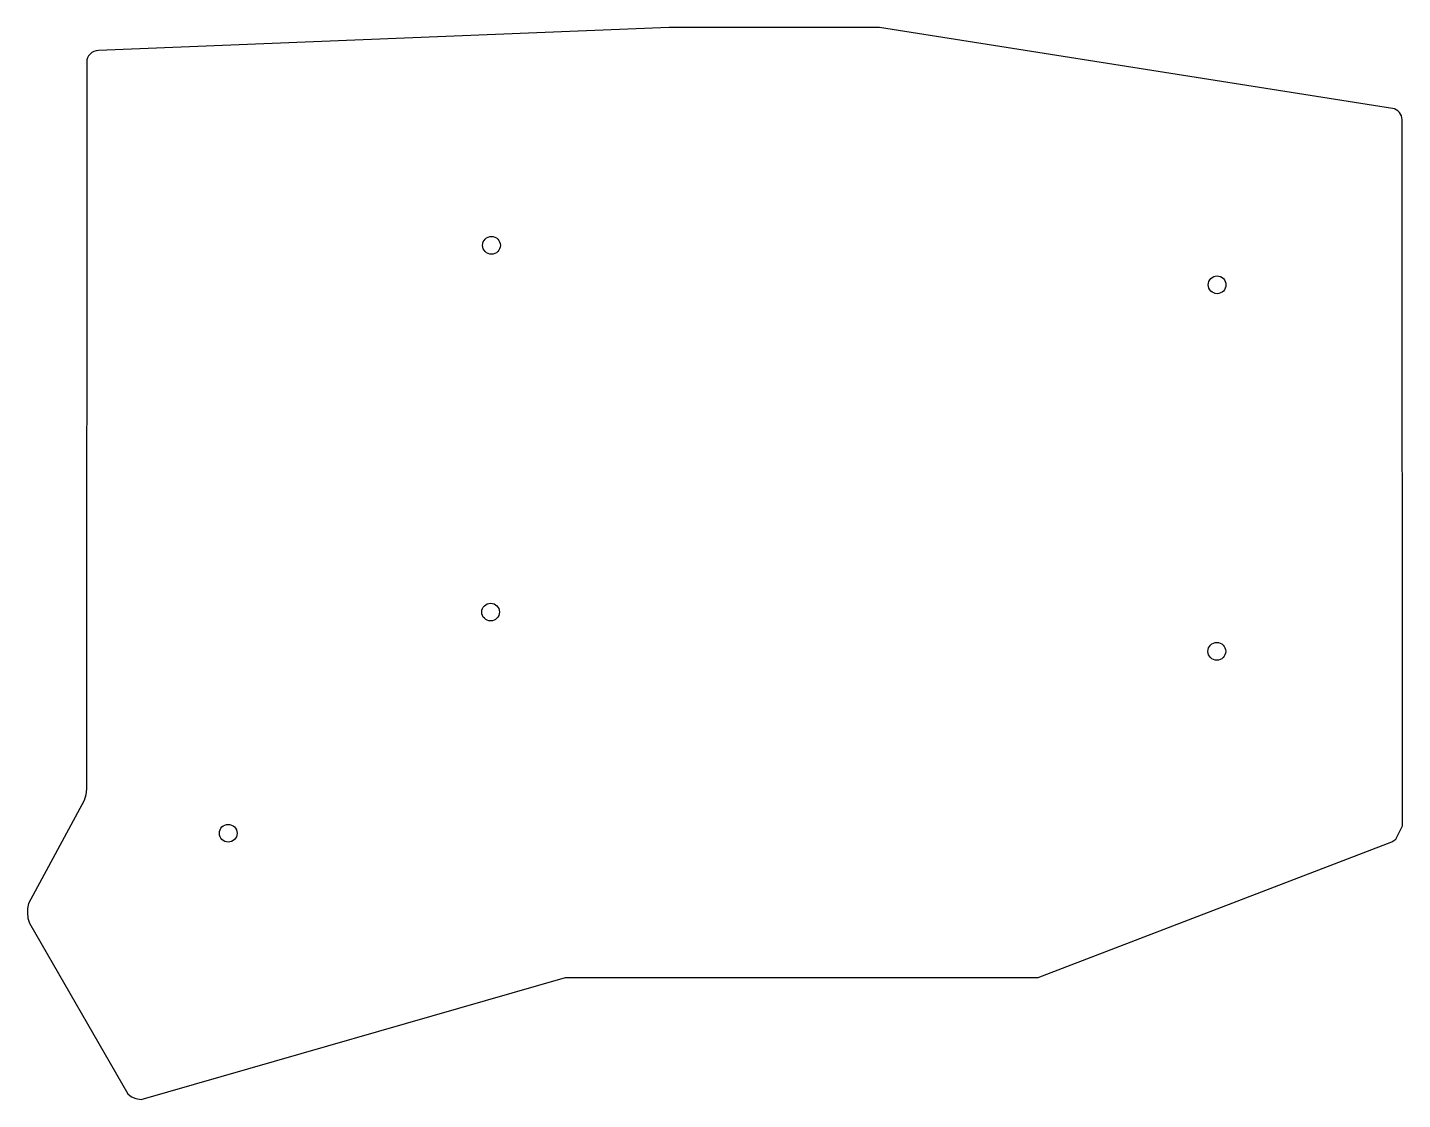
# Model space of a CAD drawing. Header units: millimetres. Extents: x 82 to 226, y -76 to 36.
import ezdxf

# ---------------------------------------------------------------- set-up
doc = ezdxf.new("R2010")
doc.units = ezdxf.units.MM
doc.layers.add('CUTOUTS', color=1, linetype='CONTINUOUS')
doc.layers.add('PERIMETER', color=5, linetype='CONTINUOUS')

msp = doc.modelspace()

# ---------------------------------------------------------------- linework, layer by layer
at = {"layer": 'CUTOUTS'}
for centre in [(130.47, 13.21), (206.21, 9.09), (130.38, -25.07), (206.18, -29.17), (102.99, -48.16)]:
    msp.add_circle(centre, 0.925, dxfattribs=at)
at = {"layer": 'PERIMETER'}
msp.add_lwpolyline([(82.25, -57.55), (92.51, -75.37), (92.88, -75.69), (93.35, -75.85), (93.92, -75.95), (138.18, -63.2), (187.52, -63.2), (224.45, -49.06), (224.87, -48.78), (225.56, -47.38), (225.56, -47.23), (225.52, 26.3), (225.5, 26.51), (225.45, 26.72), (225.35, 26.92), (225.23, 27.09), (225.08, 27.24), (224.91, 27.36), (224.71, 27.45), (224.5, 27.5), (170.97, 35.95), (149.01, 35.95), (89.44, 33.54), (89.19, 33.52), (88.96, 33.44), (88.76, 33.33), (88.57, 33.18), (88.42, 33), (88.31, 32.79), (88.24, 32.56), (88.22, 32.32), (88.21, -43.52), (88.14, -44.16), (87.95, -44.75), (82.14, -55.5), (82.04, -56.02), (82.04, -56.43), (82.09, -57.04)], close=True, dxfattribs=at)

doc.saveas('drawing.dxf')
